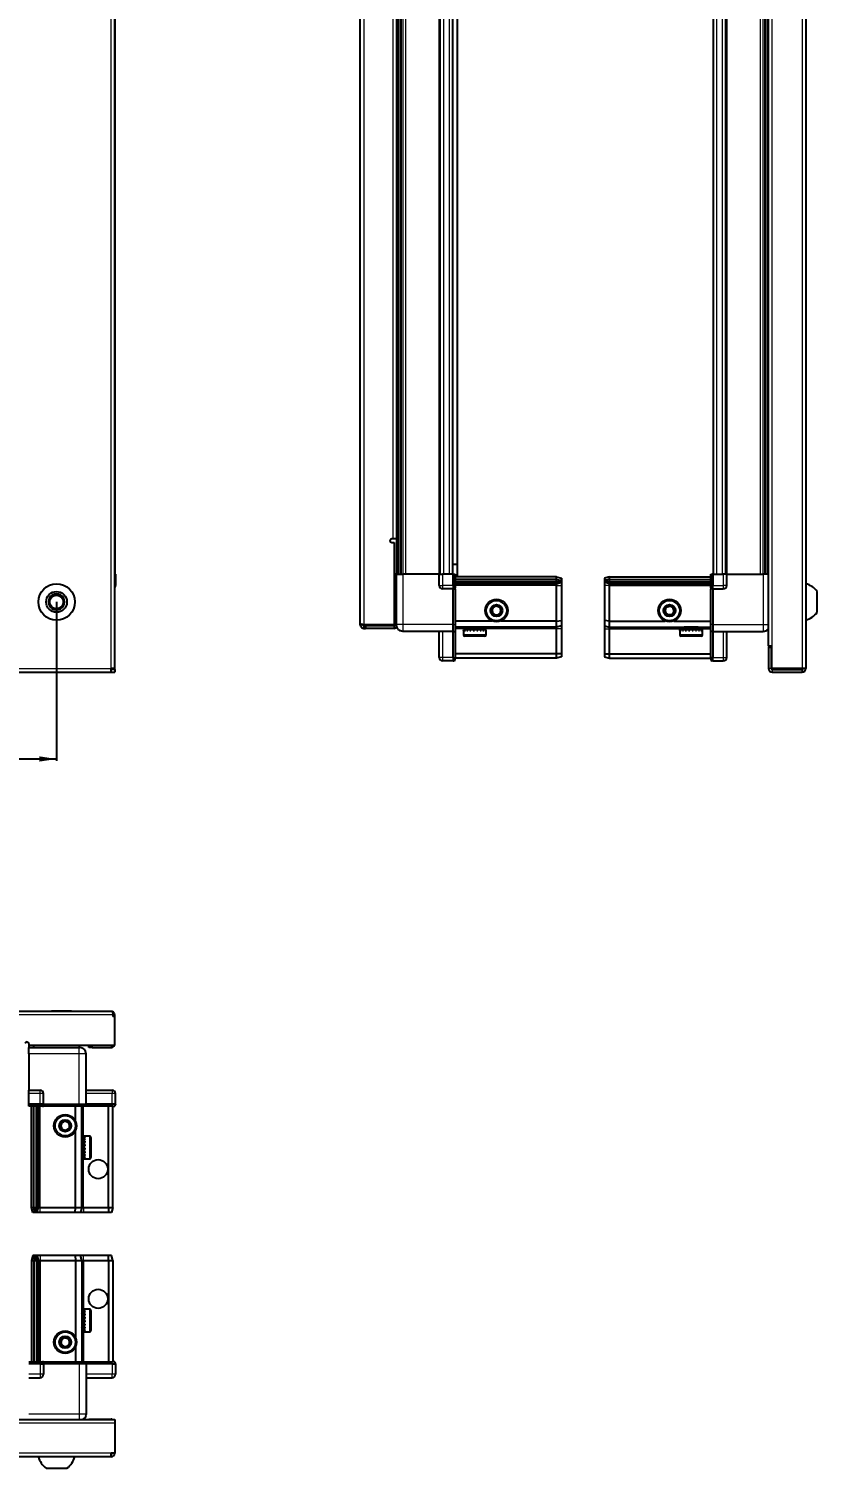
# Model space of a CAD drawing. Header units: millimetres. Extents: x 799 to 3224, y 536 to 2194.
# Drawn here: x 1673 to 2128, y 536 to 1365 of the extents above; entities that cross this region are included whole.
import ezdxf

# ---------------------------------------------------------------- set-up
doc = ezdxf.new("R2010")
doc.units = ezdxf.units.MM
doc.layers.add('FORMAT', color=7, linetype='Continuous')
doc.styles.add('SLDTEXTSTYLE0', font='TXT', dxfattribs={"width": 0.75})
doc.dimstyles.new('SLDDIMSTYLE0', dxfattribs={"dimtxt": 20, "dimasz": 10, "dimexe": 0, "dimexo": 0.0625, "dimgap": 5, "dimtad": 2, "dimdec": 1, "dimrnd": 1e-09, "dimzin": 12, "dimdsep": 46, "dimtxsty": 'SLDTEXTSTYLE0', "dimsah": 1, "dimcen": 0.09, "dimadec": 0, "dimazin": 3, "dimtfac": 1, "dimtofl": 0, "dimtmove": 0, "dimatfit": 3, "dimfxl": 0, "dimfrac": 2, "dimtolj": 1, "dimtzin": 12, "dimarcsym": 0})

# ---------------------------------------------------------------- blocks, each defined once
blk = doc.blocks.new('_D_2')
at = {"layer": 'FORMAT'}
for p, q in [((957.47, 1034.92), (957.47, 943.43)), ((1689.47, 1034.92), (1689.47, 943.43)), ((957.47, 944.43), (1689.47, 944.43))]:
    blk.add_line(p, q, dxfattribs=at)
for points in [[(957.47, 944.43), (967.47, 942.9), (967.47, 945.97)], [(1689.47, 944.43), (1679.47, 945.97), (1679.47, 942.9)]]:
    blk.add_solid(points, dxfattribs=at)
at = {"layer": 'FORMAT', "insert": (1301.3, 970.22), "char_height": 20, "attachment_point": 1, "style": 'SLDTEXTSTYLE0'}
blk.add_mtext('732', dxfattribs=at)

msp = doc.modelspace()

# ---------------------------------------------------------------- linework, layer by layer
at = {"color": 8, "linetype": 'Continuous', "lineweight": 18}
for p, q in [((1720.87, 996.53), (1720.87, 1991.33)), ((2119.02, 1991.33), (2119.02, 996.53)), ((2101.62, 1978.43), (2101.62, 1009.43)), ((1866.52, 1966.18), (1866.52, 1021.68)), ((1886.65, 1936.93), (1886.65, 1050.93)), ((1889.1, 1050.93), (1889.1, 1936.93)), ((1890.52, 1936.93), (1890.52, 1050.93)), ((1909.92, 1050.93), (1909.92, 1936.93)), ((1912.57, 1050.93), (1912.57, 1936.93)), ((1915.77, 1050.93), (1915.77, 1936.93)), ((2069.77, 1936.93), (2069.77, 1050.93)), ((2072.97, 1936.93), (2072.97, 1050.93)), ((2075.62, 1936.93), (2075.62, 1050.93)), ((2095.02, 1050.93), (2095.02, 1936.93)), ((2096.43, 1936.93), (2096.43, 1050.93)), ((2098.88, 1050.93), (2098.88, 1936.93)), ((1883.32, 1071.18), (1883.32, 1916.68)), ((1885.42, 1050.93), (1885.42, 1071.18)), ((1888.92, 1050.93), (1888.92, 1021.93)), ((1911.92, 1050.93), (1911.92, 1044.43)), ((2067.62, 1050.93), (2067.28, 1050.93)), ((2073.62, 1050.93), (2073.62, 1044.43)), ((2096.62, 1050.93), (2096.62, 1021.93)), ((1722.97, 1044.43), (1723.47, 1044.43)), ((1909.92, 1044.43), (1911.92, 1044.43)), ((1911.92, 1044.43), (1911.92, 1042.43)), ((1917.92, 1044.43), (1911.92, 1044.43)), ((1917.92, 1044.43), (1918.25, 1044.43)), ((1919.12, 1042.23), (1917.92, 1042.23)), ((1977.42, 1044.43), (1919.12, 1044.43)), ((1977.42, 1044.43), (1980.42, 1044.43)), ((2008.12, 1044.43), (2005.12, 1044.43)), ((2008.12, 1044.43), (2066.42, 1044.43)), ((2067.62, 1042.23), (2066.42, 1042.23)), ((2067.62, 1044.43), (2067.28, 1044.43)), ((2067.62, 1044.43), (2073.62, 1044.43)), ((2075.62, 1044.43), (2073.62, 1044.43)), ((2073.62, 1044.43), (2073.62, 1042.43)), ((1917.92, 1021.93), (1888.92, 1021.93)), ((1917.92, 1021.93), (1919.12, 1021.93)), ((2067.62, 1021.93), (2066.42, 1021.93)), ((2067.62, 1021.93), (2096.62, 1021.93)), ((1911.92, 1017.93), (1911.92, 1002.93)), ((1919.12, 1017.73), (1917.92, 1017.73)), ((1926.42, 1019.43), (1919.12, 1019.43)), ((1924.09, 1016.03), (1923.92, 1016.03)), ((1936.92, 1016.03), (1924.09, 1016.03)), ((1977.42, 1019.43), (1934.42, 1019.43)), ((1980.42, 1019.43), (1977.42, 1019.43)), ((2005.12, 1019.43), (2008.12, 1019.43)), ((2008.12, 1019.43), (2051.12, 1019.43)), ((2061.62, 1016.03), (2048.62, 1016.03)), ((2059.12, 1019.43), (2066.42, 1019.43)), ((2067.62, 1017.73), (2066.42, 1017.73)), ((2073.62, 1017.93), (2073.62, 1002.93)), ((926.07, 996.53), (1720.87, 996.53)), ((1911.92, 1002.93), (1909.92, 1002.93)), ((1917.92, 1002.93), (1911.92, 1002.93)), ((1911.92, 1002.93), (1911.92, 1000.93)), ((1917.92, 1002.93), (1919.12, 1002.93)), ((2067.62, 1002.93), (2066.42, 1002.93)), ((2067.62, 1002.93), (2073.62, 1002.93)), ((2073.62, 1002.93), (2075.62, 1002.93)), ((2073.62, 1002.93), (2073.62, 1000.93)), ((2101.12, 996.53), (2099.62, 996.53)), ((2101.72, 995.93), (2101.72, 994.43)), ((1721.97, 797.01), (1658.47, 797.01)), ((1709.97, 779.61), (1709.97, 778.11)), ((1720.87, 779.61), (1720.87, 778.11)), ((1702.47, 774.61), (1673.47, 774.61)), ((1702.47, 745.61), (1702.47, 774.61)), ((1679.97, 751.61), (1673.47, 751.61)), ((1679.97, 751.61), (1679.97, 753.61)), ((1679.97, 745.61), (1679.97, 751.61)), ((1681.97, 751.61), (1679.97, 751.61)), ((1721.47, 751.61), (1706.47, 751.61)), ((1721.47, 753.61), (1721.47, 751.61)), ((1721.47, 745.61), (1721.47, 751.61)), ((1723.47, 751.61), (1721.47, 751.61)), ((1673.47, 745.61), (1673.47, 745.27)), ((1679.97, 745.61), (1679.97, 745.27)), ((1679.97, 686.11), (1679.97, 744.41)), ((1682.17, 745.61), (1682.17, 744.41)), ((1702.47, 745.61), (1702.47, 744.41)), ((1704.97, 724.61), (1704.97, 744.41)), ((1706.67, 745.61), (1706.67, 744.41)), ((1721.47, 745.61), (1721.47, 744.41)), ((1708.37, 727.11), (1708.37, 725.41)), ((1708.37, 725.41), (1708.37, 714.11)), ((1704.97, 686.11), (1704.97, 716.61)), ((1679.97, 683.11), (1679.97, 686.11)), ((1704.97, 686.11), (1704.97, 683.11)), ((1679.97, 658.41), (1679.97, 655.41)), ((1679.97, 655.41), (1679.97, 597.11)), ((1704.97, 655.41), (1704.97, 658.41)), ((1704.97, 655.41), (1704.97, 624.91)), ((1708.37, 627.41), (1708.37, 614.41)), ((1704.97, 616.91), (1704.97, 597.11)), ((1679.97, 589.91), (1673.47, 589.91)), ((1679.97, 595.91), (1679.97, 596.24)), ((1679.97, 595.91), (1679.97, 589.91)), ((1681.97, 589.91), (1679.97, 589.91)), ((1679.97, 589.91), (1679.97, 587.91)), ((1682.17, 597.11), (1682.17, 595.91)), ((1702.47, 595.91), (1702.47, 597.11)), ((1702.47, 595.91), (1702.47, 566.91)), ((1721.47, 589.91), (1706.47, 589.91)), ((1706.67, 597.11), (1706.67, 595.91)), ((1721.47, 595.91), (1721.47, 597.11)), ((1721.47, 595.91), (1721.47, 589.91)), ((1723.47, 589.91), (1721.47, 589.91)), ((1721.47, 587.91), (1721.47, 589.91)), ((1702.47, 566.91), (1673.47, 566.91)), ((1720.87, 563.91), (1720.87, 564.01)), ((1722.97, 561.81), (923.97, 561.81)), ((1720.87, 544.51), (926.07, 544.51))]:
    msp.add_line(p, q, dxfattribs=at)
at = {"color": 7, "linetype": 'Continuous', "lineweight": 25}
for p, q in [((1722.97, 996.53), (1722.97, 1991.33)), ((2121.12, 1991.33), (2121.12, 996.53)), ((2099.52, 1978.43), (2099.52, 1009.43)), ((1864.42, 1022.28), (1864.42, 1965.58)), ((1723.32, 1050.93), (1723.32, 1936.93)), ((1886.07, 1050.93), (1886.07, 1936.93)), ((1887.86, 1936.93), (1887.86, 1050.93)), ((1887.9, 1936.93), (1887.9, 1050.93)), ((1910.57, 1050.93), (1910.57, 1936.93)), ((1917.77, 1050.93), (1917.77, 1936.93)), ((2067.77, 1936.93), (2067.77, 1050.93)), ((2074.97, 1936.93), (2074.97, 1050.93)), ((2097.64, 1050.93), (2097.64, 1936.93)), ((2097.68, 1050.93), (2097.68, 1936.93)), ((2099.47, 1936.93), (2099.47, 1050.93)), ((1920.27, 1929.93), (1920.27, 1056.43)), ((1885.42, 1916.68), (1885.42, 1071.18)), ((1883.32, 1071.18), (1882.57, 1071.18)), ((1885.42, 1071.18), (1883.32, 1071.18)), ((1882.57, 1069.18), (1883.92, 1069.18)), ((1883.92, 1069.18), (1883.92, 1021.68)), ((1920.27, 1056.43), (1917.77, 1056.43)), ((1920.27, 1056.43), (1920.27, 1049.43)), ((1722.97, 1050.93), (1723.47, 1050.93)), ((1723.47, 1050.93), (1723.47, 1050.93)), ((1723.47, 1044.43), (1723.47, 1050.93)), ((1723.47, 1050.93), (1723.47, 1044.43)), ((1885.42, 1050.93), (1883.92, 1050.93)), ((1885.42, 1048.18), (1883.92, 1048.18)), ((1885.42, 1021.93), (1885.42, 1050.93)), ((1909.92, 1050.93), (1888.92, 1050.93)), ((1909.92, 1044.43), (1909.92, 1050.93)), ((1909.92, 1050.93), (1911.92, 1050.93)), ((1917.92, 1050.93), (1911.92, 1050.93)), ((1917.92, 1050.93), (1918.25, 1050.93)), ((1917.92, 1044.43), (1917.92, 1050.93)), ((1918.25, 1044.43), (1918.25, 1050.93)), ((1918.25, 1050.93), (1919.12, 1050.93)), ((1919.12, 1050.93), (1919.12, 1043.11)), ((1977.42, 1049.43), (1919.12, 1049.43)), ((1977.42, 1047.93), (1919.12, 1047.93)), ((1977.42, 1046.43), (1919.12, 1046.43)), ((1977.42, 1045.43), (1919.12, 1045.43)), ((1977.42, 1047.93), (1977.42, 1049.43)), ((1977.42, 1049.43), (1980.42, 1048.63)), ((1977.42, 1046.43), (1977.42, 1047.93)), ((1977.42, 1047.93), (1980.42, 1047.48)), ((1977.42, 1046.43), (1980.42, 1046.98)), ((1977.42, 1045.43), (1977.42, 1046.43)), ((1977.42, 1045.43), (1980.42, 1046.24)), ((1977.42, 1044.43), (1977.42, 1045.43)), ((1980.42, 1048.63), (1980.42, 1047.48)), ((1980.42, 1047.48), (1980.42, 1046.98)), ((1980.42, 1046.98), (1980.42, 1046.24)), ((1980.42, 1046.24), (1980.42, 1044.43)), ((2008.12, 1049.43), (2005.12, 1048.63)), ((2005.12, 1048.63), (2005.12, 1047.48)), ((2008.12, 1047.93), (2005.12, 1047.48)), ((2005.12, 1047.48), (2005.12, 1046.98)), ((2008.12, 1046.43), (2005.12, 1046.98)), ((2005.12, 1046.98), (2005.12, 1046.24)), ((2008.12, 1045.43), (2005.12, 1046.24)), ((2005.12, 1046.24), (2005.12, 1044.43)), ((2008.12, 1047.93), (2008.12, 1049.43)), ((2008.12, 1049.43), (2066.42, 1049.43)), ((2008.12, 1047.93), (2066.42, 1047.93)), ((2008.12, 1046.43), (2008.12, 1047.93)), ((2008.12, 1046.43), (2066.42, 1046.43)), ((2008.12, 1045.43), (2008.12, 1046.43)), ((2008.12, 1045.43), (2066.42, 1045.43)), ((2008.12, 1044.43), (2008.12, 1045.43)), ((2066.42, 1043.11), (2066.42, 1050.93)), ((2066.42, 1050.93), (2067.28, 1050.93)), ((2067.28, 1050.93), (2067.28, 1050.93)), ((2067.28, 1050.93), (2067.28, 1044.43)), ((2067.62, 1050.93), (2067.28, 1050.93)), ((2067.62, 1050.93), (2067.62, 1044.43)), ((2067.62, 1050.93), (2067.62, 1050.93)), ((2067.62, 1050.93), (2073.62, 1050.93)), ((2067.62, 1050.93), (2067.62, 1044.43)), ((2075.62, 1050.93), (2073.62, 1050.93)), ((2075.62, 1044.43), (2075.62, 1050.93)), ((2075.62, 1050.93), (2096.62, 1050.93)), ((1917.92, 1042.43), (1911.92, 1042.43)), ((1917.92, 1044.43), (1917.92, 1042.43)), ((1917.92, 1044.43), (1917.92, 1042.43)), ((1917.92, 1042.43), (1919.12, 1042.43)), ((1917.92, 1042.23), (1917.92, 1042.43)), ((1917.92, 1021.93), (1917.92, 1042.23)), ((1919.12, 1042.43), (1919.12, 1043.11)), ((1919.12, 1042.43), (1919.12, 1042.23)), ((1919.12, 1042.23), (1919.12, 1021.93)), ((1977.42, 1023.93), (1977.42, 1044.43)), ((1980.42, 1044.43), (1980.42, 1024.27)), ((2005.12, 1044.43), (2005.12, 1024.27)), ((2008.12, 1023.93), (2008.12, 1044.43)), ((2066.42, 1043.11), (2066.42, 1042.43)), ((2067.62, 1042.43), (2066.42, 1042.43)), ((2066.42, 1042.23), (2066.42, 1042.43)), ((2066.42, 1021.93), (2066.42, 1042.23)), ((2067.62, 1042.43), (2067.62, 1044.43)), ((2067.62, 1042.43), (2067.62, 1042.23)), ((2067.62, 1042.43), (2073.62, 1042.43)), ((2067.62, 1042.23), (2067.62, 1021.93)), ((2127.72, 1028.93), (2127.72, 1040.93)), ((1864.42, 1021.78), (1864.42, 1022.28)), ((1865.92, 1021.78), (1864.42, 1021.78)), ((1883.92, 1021.68), (1866.52, 1021.68)), ((1866.52, 1021.18), (1866.52, 1019.68)), ((1866.52, 1021.18), (1867.42, 1021.18)), ((1867.42, 1021.18), (1867.42, 1019.68)), ((1883.92, 1021.18), (1867.42, 1021.18)), ((1883.92, 1021.68), (1885.42, 1021.68)), ((1883.92, 1021.18), (1883.92, 1019.68)), ((1917.92, 1017.93), (1917.92, 1021.93)), ((1940.42, 1023.93), (1919.12, 1023.93)), ((1919.12, 1021.93), (1919.12, 1017.93)), ((1977.42, 1020.43), (1919.12, 1020.43)), ((1926.42, 1020.43), (1926.42, 1020.4)), ((1926.42, 1020.4), (1927.11, 1019.92)), ((1926.52, 1020.4), (1926.42, 1020.4)), ((1934.42, 1020.4), (1926.52, 1020.4)), ((1933.73, 1019.92), (1934.42, 1020.4)), ((1934.42, 1020.4), (1934.42, 1020.43)), ((1977.42, 1023.93), (1945.42, 1023.93)), ((1977.42, 1023.93), (1980.42, 1024.27)), ((1977.42, 1020.43), (1977.42, 1023.93)), ((1980.42, 1021.24), (1977.42, 1020.43)), ((1977.42, 1019.43), (1977.42, 1020.43)), ((1980.42, 1024.27), (1980.42, 1021.24)), ((1980.42, 1021.24), (1980.42, 1019.43)), ((2008.12, 1023.93), (2005.12, 1024.27)), ((2005.12, 1024.27), (2005.12, 1021.24)), ((2005.12, 1021.24), (2008.12, 1020.43)), ((2005.12, 1021.24), (2005.12, 1019.43)), ((2008.12, 1023.93), (2040.12, 1023.93)), ((2008.12, 1020.43), (2008.12, 1023.93)), ((2008.12, 1020.43), (2066.42, 1020.43)), ((2008.12, 1019.43), (2008.12, 1020.43)), ((2045.12, 1023.93), (2066.42, 1023.93)), ((2051.12, 1020.43), (2051.12, 1020.4)), ((2051.12, 1020.4), (2051.81, 1019.92)), ((2059.12, 1020.4), (2051.12, 1020.4)), ((2058.43, 1019.92), (2059.12, 1020.4)), ((2059.12, 1020.4), (2059.12, 1020.43)), ((2066.42, 1017.93), (2066.42, 1021.93)), ((2067.62, 1021.93), (2067.62, 1017.93)), ((1866.52, 1019.68), (1867.42, 1019.68)), ((1883.92, 1019.68), (1867.42, 1019.68)), ((1917.92, 1017.93), (1888.92, 1017.93)), ((1909.92, 1002.93), (1909.92, 1017.93)), ((1917.92, 1017.93), (1919.12, 1017.93)), ((1917.92, 1017.73), (1917.92, 1017.93)), ((1917.92, 1002.93), (1917.92, 1017.73)), ((1919.12, 1017.93), (1919.12, 1017.73)), ((1919.12, 1017.73), (1919.12, 1002.93)), ((1923.92, 1018.93), (1923.92, 1016.03)), ((1924.01, 1018.93), (1923.92, 1018.93)), ((1924.01, 1018.43), (1924.01, 1018.93)), ((1924.18, 1018.93), (1924.01, 1018.93)), ((1924.01, 1018.43), (1924.18, 1018.43)), ((1924.18, 1018.43), (1924.18, 1018.93)), ((1924.67, 1018.93), (1924.18, 1018.93)), ((1924.67, 1018.43), (1924.67, 1018.93)), ((1925.05, 1018.93), (1924.67, 1018.93)), ((1924.67, 1018.43), (1925.05, 1018.43)), ((1924.87, 1015.23), (1924.72, 1015.23)), ((1936.12, 1015.23), (1924.87, 1015.23)), ((1925.05, 1018.43), (1925.05, 1018.93)), ((1925.89, 1018.93), (1925.05, 1018.93)), ((1925.89, 1018.43), (1925.89, 1018.93)), ((1926.45, 1018.93), (1925.89, 1018.93)), ((1925.89, 1018.43), (1926.45, 1018.43)), ((1926.02, 1019.03), (1926.02, 1018.93)), ((1931.42, 1019.03), (1926.02, 1019.03)), ((1927.11, 1019.92), (1926.42, 1019.43)), ((1926.52, 1019.43), (1926.42, 1019.43)), ((1926.45, 1018.43), (1926.45, 1018.93)), ((1927.55, 1018.93), (1926.45, 1018.93)), ((1934.42, 1019.43), (1926.52, 1019.43)), ((1927.2, 1019.92), (1927.11, 1019.92)), ((1933.73, 1019.92), (1927.2, 1019.92)), ((1927.55, 1018.43), (1927.55, 1018.93)), ((1928.23, 1018.93), (1927.55, 1018.93)), ((1927.55, 1018.43), (1928.23, 1018.43)), ((1928.23, 1018.43), (1928.23, 1018.93)), ((1929.5, 1018.93), (1928.23, 1018.93)), ((1929.5, 1018.43), (1929.5, 1018.93)), ((1929.79, 1018.93), (1929.5, 1018.93)), ((1929.5, 1018.43), (1930.23, 1018.43)), ((1929.79, 1018.43), (1929.79, 1018.93)), ((1930.23, 1018.43), (1930.23, 1018.93)), ((1931.53, 1018.93), (1930.23, 1018.93)), ((1934.82, 1019.03), (1931.42, 1019.03)), ((1931.53, 1018.43), (1931.53, 1018.93)), ((1931.53, 1018.43), (1932.25, 1018.43)), ((1931.66, 1018.43), (1931.66, 1018.93)), ((1932.25, 1018.93), (1931.66, 1018.93)), ((1932.25, 1018.43), (1932.25, 1018.93)), ((1933.45, 1018.93), (1932.25, 1018.93)), ((1933.45, 1018.43), (1933.45, 1018.93)), ((1934.09, 1018.93), (1933.45, 1018.93)), ((1933.45, 1018.43), (1934.09, 1018.43)), ((1934.42, 1019.43), (1933.73, 1019.92)), ((1934.09, 1018.43), (1934.09, 1018.93)), ((1935.08, 1018.93), (1934.09, 1018.93)), ((1934.82, 1018.93), (1934.82, 1019.03)), ((1935.08, 1018.43), (1935.08, 1018.93)), ((1935.57, 1018.93), (1935.08, 1018.93)), ((1935.08, 1018.43), (1935.57, 1018.43)), ((1935.57, 1018.43), (1935.57, 1018.93)), ((1936.25, 1018.93), (1935.57, 1018.93)), ((1936.25, 1018.43), (1936.25, 1018.93)), ((1936.54, 1018.93), (1936.25, 1018.93)), ((1936.25, 1018.43), (1936.54, 1018.43)), ((1936.54, 1018.43), (1936.54, 1018.93)), ((1936.85, 1018.93), (1936.54, 1018.93)), ((1936.85, 1018.43), (1936.85, 1018.93)), ((1936.92, 1018.93), (1936.85, 1018.93)), ((1936.85, 1018.43), (1936.92, 1018.43)), ((1936.92, 1016.03), (1936.92, 1018.93)), ((1936.92, 1018.43), (1936.92, 1018.93)), ((1936.92, 1018.93), (1936.92, 1018.93)), ((1977.42, 1004.93), (1977.42, 1019.43)), ((1980.42, 1019.43), (1980.42, 1005.09)), ((2005.12, 1019.43), (2005.12, 1005.09)), ((2008.12, 1004.93), (2008.12, 1019.43)), ((2048.62, 1018.93), (2048.62, 1016.03)), ((2048.64, 1018.93), (2048.62, 1018.93)), ((2048.64, 1018.43), (2048.64, 1018.93)), ((2048.73, 1018.93), (2048.64, 1018.93)), ((2048.64, 1018.43), (2048.73, 1018.43)), ((2048.73, 1018.43), (2048.73, 1018.93)), ((2049.11, 1018.93), (2048.73, 1018.93)), ((2049.11, 1018.43), (2049.11, 1018.93)), ((2049.43, 1018.93), (2049.11, 1018.93)), ((2049.11, 1018.43), (2049.43, 1018.43)), ((2060.82, 1015.23), (2049.42, 1015.23)), ((2049.43, 1018.43), (2049.43, 1018.93)), ((2050.16, 1018.93), (2049.43, 1018.93)), ((2050.16, 1018.43), (2050.16, 1018.93)), ((2050.67, 1018.93), (2050.16, 1018.93)), ((2050.16, 1018.43), (2050.67, 1018.43)), ((2050.67, 1018.43), (2050.67, 1018.93)), ((2051.71, 1018.93), (2050.67, 1018.93)), ((2050.72, 1019.03), (2050.72, 1018.93)), ((2059.52, 1019.03), (2050.72, 1019.03)), ((2051.81, 1019.92), (2051.12, 1019.43)), ((2059.12, 1019.43), (2051.12, 1019.43)), ((2051.71, 1018.43), (2051.71, 1018.93)), ((2052.36, 1018.93), (2051.71, 1018.93)), ((2051.71, 1018.43), (2052.36, 1018.43)), ((2058.43, 1019.92), (2051.81, 1019.92)), ((2052.36, 1018.43), (2052.36, 1018.93)), ((2053.58, 1018.93), (2052.36, 1018.93)), ((2053.58, 1018.43), (2053.58, 1018.93)), ((2054.08, 1018.93), (2053.58, 1018.93)), ((2053.58, 1018.43), (2054.31, 1018.43)), ((2054.08, 1018.43), (2054.08, 1018.93)), ((2054.31, 1018.43), (2054.31, 1018.93)), ((2055.61, 1018.93), (2054.31, 1018.93)), ((2055.61, 1018.43), (2055.61, 1018.93)), ((2055.61, 1018.43), (2056.34, 1018.43)), ((2055.95, 1018.43), (2055.95, 1018.93)), ((2056.34, 1018.93), (2055.95, 1018.93)), ((2056.34, 1018.43), (2056.34, 1018.93)), ((2057.59, 1018.93), (2056.34, 1018.93)), ((2057.59, 1018.43), (2057.59, 1018.93)), ((2058.26, 1018.93), (2057.59, 1018.93)), ((2057.59, 1018.43), (2058.26, 1018.43)), ((2058.26, 1018.43), (2058.26, 1018.93)), ((2059.33, 1018.93), (2058.26, 1018.93)), ((2059.12, 1019.43), (2058.43, 1019.92)), ((2059.33, 1018.43), (2059.33, 1018.93)), ((2059.86, 1018.93), (2059.33, 1018.93)), ((2059.33, 1018.43), (2059.86, 1018.43)), ((2059.52, 1018.93), (2059.52, 1019.03)), ((2059.86, 1018.43), (2059.86, 1018.93)), ((2060.65, 1018.93), (2059.86, 1018.93)), ((2060.65, 1018.43), (2060.65, 1018.93)), ((2061, 1018.93), (2060.65, 1018.93)), ((2060.65, 1018.43), (2061, 1018.43)), ((2061, 1018.43), (2061, 1018.93)), ((2061.43, 1018.93), (2061, 1018.93)), ((2061.43, 1018.43), (2061.43, 1018.93)), ((2061.57, 1018.93), (2061.43, 1018.93)), ((2061.43, 1018.43), (2061.57, 1018.43)), ((2061.57, 1018.43), (2061.57, 1018.93)), ((2061.62, 1018.93), (2061.57, 1018.93)), ((2061.62, 1016.03), (2061.62, 1018.93)), ((2067.62, 1017.93), (2066.42, 1017.93)), ((2066.42, 1017.73), (2066.42, 1017.93)), ((2066.42, 1002.93), (2066.42, 1017.73)), ((2067.62, 1017.93), (2067.62, 1017.73)), ((2067.62, 1017.93), (2096.62, 1017.93)), ((2067.62, 1017.73), (2067.62, 1002.93)), ((2067.62, 1017.73), (2067.62, 1002.93)), ((2075.62, 1002.93), (2075.62, 1017.93)), ((1977.42, 1004.93), (1919.12, 1004.93)), ((1980.42, 1005.09), (1977.42, 1004.93)), ((1977.42, 1002.43), (1977.42, 1004.93)), ((1980.42, 1005.09), (1980.42, 1003.24)), ((2005.12, 1005.09), (2008.12, 1004.93)), ((2005.12, 1005.09), (2005.12, 1003.24)), ((2008.12, 1004.93), (2066.42, 1004.93)), ((2008.12, 1002.43), (2008.12, 1004.93)), ((2101.62, 1009.43), (2099.52, 1009.43)), ((2099.62, 1008.93), (2099.62, 996.53)), ((2099.62, 1008.93), (2101.12, 1008.93)), ((2101.12, 1008.93), (2101.12, 996.53)), ((2101.62, 996.53), (2101.62, 1009.43)), ((1720.87, 994.43), (1720.87, 996.53)), ((1722.97, 996.53), (1720.87, 996.53)), ((1722.97, 995.93), (1720.87, 995.93)), ((1722.97, 995.93), (1722.97, 996.53)), ((1722.97, 995.93), (1722.97, 994.43)), ((1917.92, 1000.93), (1911.92, 1000.93)), ((1917.92, 1002.93), (1917.92, 1000.93)), ((1917.92, 1000.93), (1918.25, 1000.93)), ((1917.92, 1000.93), (1918.25, 1000.93)), ((1917.92, 1000.93), (1917.92, 1000.93)), ((1918.25, 1000.93), (1919.12, 1001.43)), ((1918.25, 1000.93), (1919.12, 1001.43)), ((1919.12, 1001.43), (1919.12, 1002.93)), ((1977.42, 1002.43), (1919.12, 1002.43)), ((1980.42, 1003.24), (1977.42, 1002.43)), ((2005.12, 1003.24), (2008.12, 1002.43)), ((2008.12, 1002.43), (2066.42, 1002.43)), ((2066.42, 1002.93), (2066.42, 1001.43)), ((2066.42, 1001.43), (2067.28, 1000.93)), ((2067.62, 1000.93), (2067.28, 1000.93)), ((2067.62, 1000.93), (2067.62, 1002.93)), ((2067.62, 1000.93), (2073.62, 1000.93)), ((2119.02, 996.53), (2101.62, 996.53)), ((2101.72, 995.93), (2119.02, 995.93)), ((2121.12, 996.53), (2119.02, 996.53)), ((2119.02, 995.93), (2119.02, 994.43)), ((926.07, 994.43), (1720.87, 994.43)), ((1720.87, 994.43), (1722.97, 994.43)), ((2101.72, 994.43), (2119.02, 994.43)), ((1658.47, 799.11), (1721.37, 799.11)), ((1686.54, 799.41), (1686.54, 799.11)), ((1686.54, 799.41), (1697.02, 799.41)), ((1697.02, 799.41), (1698.11, 799.41)), ((1698.11, 799.11), (1698.11, 799.41)), ((1721.97, 797.01), (1721.97, 796.11)), ((1721.97, 797.01), (1722.97, 797.01)), ((1722.97, 796.11), (1722.97, 797.01)), ((1722.97, 796.11), (1721.97, 796.11)), ((1722.97, 779.61), (1722.97, 796.11)), ((1673.47, 780.46), (1673.47, 779.61)), ((1673.47, 779.61), (1722.97, 779.61)), ((1673.47, 779.61), (1673.47, 778.11)), ((1676.22, 779.61), (1676.22, 778.11)), ((1702.72, 778.11), (1702.72, 779.61)), ((1707.97, 778.11), (1707.97, 779.61)), ((1673.47, 778.11), (1702.47, 778.11)), ((1673.47, 774.61), (1673.47, 753.61)), ((1706.47, 745.61), (1706.47, 774.61)), ((1709.97, 778.11), (1707.97, 778.11)), ((1709.97, 778.11), (1720.87, 778.11)), ((1673.47, 753.61), (1679.97, 753.61)), ((1673.47, 751.61), (1673.47, 753.61)), ((1673.47, 745.61), (1673.47, 751.61)), ((1681.97, 745.61), (1681.97, 751.61)), ((1706.47, 753.61), (1721.47, 753.61)), ((1723.47, 745.61), (1723.47, 751.61)), ((1673.47, 745.61), (1679.97, 745.61)), ((1673.47, 745.61), (1673.47, 745.27)), ((1673.47, 745.61), (1673.47, 745.61)), ((1679.97, 745.61), (1673.47, 745.61)), ((1673.47, 744.41), (1673.47, 745.27)), ((1673.47, 745.27), (1673.47, 745.27)), ((1673.47, 745.27), (1679.97, 745.27)), ((1681.29, 744.41), (1673.47, 744.41)), ((1674.97, 686.11), (1674.97, 744.41)), ((1676.47, 686.11), (1676.47, 744.41)), ((1677.97, 686.11), (1677.97, 744.41)), ((1678.97, 686.11), (1678.97, 744.41)), ((1681.97, 745.61), (1679.97, 745.61)), ((1681.29, 744.41), (1681.97, 744.41)), ((1681.97, 745.61), (1681.97, 744.41)), ((1681.97, 745.61), (1682.17, 745.61)), ((1682.17, 744.41), (1681.97, 744.41)), ((1682.17, 745.61), (1702.47, 745.61)), ((1702.47, 744.41), (1682.17, 744.41)), ((1700.47, 735.61), (1700.47, 744.41)), ((1702.47, 745.61), (1706.47, 745.61)), ((1706.47, 744.41), (1702.47, 744.41)), ((1703.97, 686.11), (1703.97, 744.41)), ((1706.47, 745.61), (1706.47, 744.41)), ((1706.47, 745.61), (1706.67, 745.61)), ((1706.67, 744.41), (1706.47, 744.41)), ((1706.67, 745.61), (1721.47, 745.61)), ((1721.47, 745.61), (1706.67, 745.61)), ((1721.47, 744.41), (1706.67, 744.41)), ((1719.47, 686.11), (1719.47, 744.41)), ((1723.47, 745.61), (1721.47, 745.61)), ((1721.47, 744.41), (1722.97, 744.41)), ((1721.97, 686.11), (1721.97, 744.41)), ((1722.97, 744.41), (1723.47, 745.27)), ((1723.47, 745.61), (1723.47, 745.27)), ((1700.47, 686.11), (1700.47, 730.61)), ((1704, 724.61), (1703.97, 724.61)), ((1704.49, 723.92), (1704, 724.61)), ((1704, 724.61), (1704, 723.56)), ((1704, 723.56), (1704, 716.61)), ((1704.97, 724.61), (1704.49, 723.92)), ((1704.49, 723.92), (1704.49, 723.05)), ((1704.49, 723.05), (1704.49, 717.3)), ((1704.97, 724.61), (1704.97, 723.56)), ((1704.97, 723.56), (1704.97, 716.61)), ((1705.47, 725.01), (1705.37, 725.01)), ((1705.37, 725.01), (1705.37, 716.21)), ((1708.37, 727.11), (1705.47, 727.11)), ((1705.47, 727.11), (1705.47, 727.1)), ((1705.97, 727.1), (1705.47, 727.1)), ((1705.47, 727.1), (1705.47, 727.02)), ((1705.47, 727.02), (1705.47, 726.67)), ((1705.97, 727.02), (1705.47, 727.02)), ((1705.97, 726.67), (1705.47, 726.67)), ((1705.47, 726.67), (1705.47, 726.37)), ((1705.47, 726.37), (1705.47, 725.65)), ((1705.97, 726.37), (1705.47, 726.37)), ((1705.97, 725.65), (1705.47, 725.65)), ((1705.47, 725.65), (1705.47, 725.16)), ((1705.47, 725.16), (1705.47, 724.14)), ((1705.97, 725.16), (1705.47, 725.16)), ((1705.97, 724.14), (1705.47, 724.14)), ((1705.47, 724.14), (1705.47, 723.5)), ((1705.47, 723.5), (1705.47, 722.28)), ((1705.97, 723.5), (1705.47, 723.5)), ((1705.97, 722.28), (1705.47, 722.28)), ((1705.47, 722.28), (1705.47, 721.74)), ((1705.97, 721.74), (1705.47, 721.74)), ((1705.47, 721.56), (1705.47, 720.26)), ((1705.97, 721.56), (1705.47, 721.56)), ((1705.97, 727.02), (1705.97, 727.1)), ((1705.97, 726.37), (1705.97, 726.67)), ((1705.97, 725.16), (1705.97, 725.65)), ((1705.97, 723.5), (1705.97, 724.14)), ((1705.97, 721.56), (1705.97, 722.28)), ((1709.17, 726.31), (1709.17, 724.82)), ((1709.17, 724.82), (1709.17, 714.91)), ((1703.97, 716.61), (1704, 716.61)), ((1704, 716.61), (1704.49, 717.3)), ((1704.49, 717.3), (1704.97, 716.61)), ((1705.37, 716.21), (1705.47, 716.21)), ((1705.97, 720.26), (1705.47, 720.26)), ((1705.97, 719.87), (1705.47, 719.87)), ((1705.47, 719.87), (1705.47, 719.53)), ((1705.97, 719.53), (1705.47, 719.53)), ((1705.47, 719.53), (1705.47, 718.27)), ((1705.97, 718.27), (1705.47, 718.27)), ((1705.47, 718.27), (1705.47, 717.6)), ((1705.47, 717.6), (1705.47, 716.51)), ((1705.97, 717.6), (1705.47, 717.6)), ((1705.97, 716.51), (1705.47, 716.51)), ((1705.47, 716.51), (1705.47, 715.96)), ((1705.47, 715.96), (1705.47, 715.15)), ((1705.97, 715.96), (1705.47, 715.96)), ((1705.97, 715.15), (1705.47, 715.15)), ((1705.47, 715.15), (1705.47, 714.79)), ((1705.47, 714.79), (1705.47, 714.33)), ((1705.97, 714.79), (1705.47, 714.79)), ((1705.97, 714.33), (1705.47, 714.33)), ((1705.47, 714.33), (1705.47, 714.18)), ((1705.47, 714.18), (1705.47, 714.11)), ((1705.97, 714.18), (1705.47, 714.18)), ((1705.47, 714.11), (1708.37, 714.11)), ((1705.97, 719.53), (1705.97, 720.26)), ((1705.97, 717.6), (1705.97, 718.27)), ((1705.97, 715.96), (1705.97, 716.51)), ((1705.97, 714.79), (1705.97, 715.15)), ((1705.97, 714.18), (1705.97, 714.33)), ((1675.77, 683.11), (1674.97, 686.11)), ((1674.97, 686.11), (1676.47, 686.11)), ((1676.93, 683.11), (1675.77, 683.11)), ((1676.93, 683.11), (1676.47, 686.11)), ((1676.47, 686.11), (1677.97, 686.11)), ((1677.43, 683.11), (1676.93, 683.11)), ((1677.43, 683.11), (1677.97, 686.11)), ((1678.17, 683.11), (1677.43, 683.11)), ((1677.97, 686.11), (1678.97, 686.11)), ((1678.17, 683.11), (1678.97, 686.11)), ((1679.97, 683.11), (1678.17, 683.11)), ((1678.97, 686.11), (1679.97, 686.11)), ((1679.97, 686.11), (1700.47, 686.11)), ((1700.14, 683.11), (1679.97, 683.11)), ((1700.14, 683.11), (1700.47, 686.11)), ((1703.17, 683.11), (1700.14, 683.11)), ((1700.47, 686.11), (1703.97, 686.11)), ((1703.97, 686.11), (1703.17, 683.11)), ((1704.97, 683.11), (1703.17, 683.11)), ((1703.97, 686.11), (1704.97, 686.11)), ((1704.97, 686.11), (1719.47, 686.11)), ((1719.32, 683.11), (1704.97, 683.11)), ((1719.47, 686.11), (1719.32, 683.11)), ((1721.17, 683.11), (1719.32, 683.11)), ((1719.47, 686.11), (1721.97, 686.11)), ((1721.97, 686.11), (1721.17, 683.11)), ((1675.77, 658.41), (1674.97, 655.41)), ((1674.97, 655.41), (1676.47, 655.41)), ((1674.97, 655.41), (1674.97, 597.11)), ((1676.93, 658.41), (1675.77, 658.41)), ((1676.93, 658.41), (1676.47, 655.41)), ((1676.47, 655.41), (1677.97, 655.41)), ((1676.47, 655.41), (1676.47, 597.11)), ((1677.43, 658.41), (1676.93, 658.41)), ((1677.43, 658.41), (1677.97, 655.41)), ((1678.17, 658.41), (1677.43, 658.41)), ((1677.97, 655.41), (1678.97, 655.41)), ((1677.97, 655.41), (1677.97, 597.11)), ((1678.17, 658.41), (1678.97, 655.41)), ((1679.97, 658.41), (1678.17, 658.41)), ((1678.97, 655.41), (1678.97, 597.11)), ((1678.97, 655.41), (1679.97, 655.41)), ((1700.14, 658.41), (1679.97, 658.41)), ((1679.97, 655.41), (1700.47, 655.41)), ((1700.14, 658.41), (1700.47, 655.41)), ((1703.17, 658.41), (1700.14, 658.41)), ((1700.47, 655.41), (1700.47, 610.91)), ((1700.47, 655.41), (1703.97, 655.41)), ((1703.97, 655.41), (1703.17, 658.41)), ((1704.97, 658.41), (1703.17, 658.41)), ((1703.97, 655.41), (1703.97, 597.11)), ((1703.97, 655.41), (1704.97, 655.41)), ((1719.32, 658.41), (1704.97, 658.41)), ((1704.97, 655.41), (1719.47, 655.41)), ((1719.47, 655.41), (1719.32, 658.41)), ((1721.17, 658.41), (1719.32, 658.41)), ((1719.47, 655.41), (1721.97, 655.41)), ((1719.47, 655.41), (1719.47, 597.11)), ((1721.97, 655.41), (1721.17, 658.41)), ((1721.97, 655.41), (1721.97, 597.11)), ((1704, 624.91), (1703.97, 624.91)), ((1704.49, 624.22), (1704, 624.91)), ((1704, 624.91), (1704, 616.91)), ((1704.97, 624.91), (1704.49, 624.22)), ((1704.49, 624.22), (1704.49, 617.6)), ((1704.97, 624.91), (1704.97, 616.91)), ((1705.47, 625.31), (1705.37, 625.31)), ((1705.37, 625.31), (1705.37, 616.51)), ((1708.37, 627.41), (1705.47, 627.41)), ((1705.97, 627.41), (1705.47, 627.41)), ((1705.47, 627.41), (1705.47, 627.36)), ((1705.47, 627.36), (1705.47, 627.07)), ((1705.97, 627.36), (1705.47, 627.36)), ((1705.97, 627.07), (1705.47, 627.07)), ((1705.47, 627.07), (1705.47, 626.8)), ((1705.97, 626.8), (1705.47, 626.8)), ((1705.47, 626.8), (1705.47, 626.14)), ((1705.97, 626.14), (1705.47, 626.14)), ((1705.47, 626.14), (1705.47, 625.66)), ((1705.47, 625.66), (1705.47, 624.69)), ((1705.97, 625.66), (1705.47, 625.66)), ((1705.97, 624.69), (1705.47, 624.69)), ((1705.47, 624.69), (1705.47, 624.06)), ((1705.47, 624.06), (1705.47, 622.87)), ((1705.97, 624.06), (1705.47, 624.06)), ((1705.97, 622.87), (1705.47, 622.87)), ((1705.47, 622.87), (1705.47, 622.23)), ((1705.97, 622.23), (1705.47, 622.23)), ((1705.47, 622.15), (1705.47, 620.86)), ((1705.97, 622.15), (1705.47, 622.15)), ((1705.97, 627.36), (1705.97, 627.41)), ((1705.97, 626.8), (1705.97, 627.07)), ((1705.97, 625.66), (1705.97, 626.14)), ((1705.97, 624.06), (1705.97, 624.69)), ((1705.97, 622.15), (1705.97, 622.87)), ((1709.17, 626.61), (1709.17, 615.21)), ((1703.97, 616.91), (1704, 616.91)), ((1704, 616.91), (1704.49, 617.6)), ((1704.49, 617.6), (1704.97, 616.91)), ((1705.37, 616.51), (1705.47, 616.51)), ((1705.97, 620.86), (1705.47, 620.86)), ((1705.97, 620.37), (1705.47, 620.37)), ((1705.47, 620.37), (1705.47, 620.12)), ((1705.47, 620.12), (1705.47, 618.85)), ((1705.97, 620.12), (1705.47, 620.12)), ((1705.97, 618.85), (1705.47, 618.85)), ((1705.47, 618.85), (1705.47, 618.16)), ((1705.47, 618.16), (1705.47, 617.05)), ((1705.97, 618.16), (1705.47, 618.16)), ((1705.97, 617.05), (1705.47, 617.05)), ((1705.47, 617.05), (1705.47, 616.48)), ((1705.47, 616.48), (1705.47, 615.62)), ((1705.97, 616.48), (1705.47, 616.48)), ((1705.97, 615.62), (1705.47, 615.62)), ((1705.47, 615.62), (1705.47, 615.22)), ((1705.47, 615.22), (1705.47, 614.71)), ((1705.97, 615.22), (1705.47, 615.22)), ((1705.97, 614.71), (1705.47, 614.71)), ((1705.47, 614.71), (1705.47, 614.53)), ((1705.47, 614.53), (1705.47, 614.41)), ((1705.97, 614.53), (1705.47, 614.53)), ((1705.47, 614.41), (1708.37, 614.41)), ((1705.97, 620.12), (1705.97, 620.86)), ((1705.97, 618.16), (1705.97, 618.85)), ((1705.97, 616.48), (1705.97, 617.05)), ((1705.97, 615.22), (1705.97, 615.62)), ((1705.97, 614.53), (1705.97, 614.71)), ((1700.47, 605.91), (1700.47, 597.11)), ((1673.47, 597.11), (1681.29, 597.11)), ((1679.97, 596.24), (1673.47, 596.24)), ((1679.97, 595.91), (1673.47, 595.91)), ((1679.97, 595.91), (1681.97, 595.91)), ((1681.97, 595.91), (1679.97, 595.91)), ((1681.97, 597.11), (1681.29, 597.11)), ((1681.97, 595.91), (1681.97, 597.11)), ((1681.97, 597.11), (1682.17, 597.11)), ((1682.17, 595.91), (1681.97, 595.91)), ((1681.97, 595.91), (1681.97, 589.91)), ((1682.17, 597.11), (1702.47, 597.11)), ((1702.47, 595.91), (1682.17, 595.91)), ((1702.47, 597.11), (1706.47, 597.11)), ((1706.47, 595.91), (1702.47, 595.91)), ((1706.47, 595.91), (1706.47, 597.11)), ((1706.47, 597.11), (1706.67, 597.11)), ((1706.67, 595.91), (1706.47, 595.91)), ((1706.47, 595.91), (1706.47, 566.91)), ((1706.67, 597.11), (1721.47, 597.11)), ((1721.47, 595.91), (1706.67, 595.91)), ((1722.97, 597.11), (1721.47, 597.11)), ((1721.47, 595.91), (1723.47, 595.91)), ((1723.47, 596.24), (1722.97, 597.11)), ((1723.47, 596.24), (1722.97, 597.11)), ((1723.47, 595.91), (1723.47, 596.24)), ((1723.47, 595.91), (1723.47, 596.24)), ((1723.47, 595.91), (1723.47, 595.91)), ((1723.47, 595.91), (1723.47, 589.91)), ((1673.47, 587.91), (1679.97, 587.91)), ((1706.47, 587.91), (1721.47, 587.91)), ((1707.97, 564.01), (1707.97, 563.91)), ((1707.97, 564.01), (1720.87, 564.01)), ((923.97, 563.91), (1722.97, 563.91)), ((1722.97, 563.91), (1722.97, 561.81)), ((1722.97, 561.81), (1722.97, 544.51)), ((1720.87, 542.41), (926.07, 542.41)), ((1722.97, 544.51), (1720.87, 544.51)), ((1720.87, 542.41), (1720.87, 544.51)), ((1683.47, 535.81), (1695.47, 535.81))]:
    msp.add_line(p, q, dxfattribs=at)
at = {"color": 7, "linetype": 'Continuous', "lineweight": 25, "flags": 128}
msp.add_lwpolyline([(1721.51, 563.91), (1721.28, 563.97), (1720.87, 564.01)], dxfattribs=at)
at = {"color": 7, "linetype": 'Continuous', "lineweight": 25}
for centre, radius in [((1689.47, 1034.93), 10.5), ((1689.47, 1034.93), 6), ((1689.47, 1034.93), 3.9), ((1942.92, 1029.93), 6.5), ((1942.92, 1029.93), 3.46), ((2042.62, 1029.93), 6.5), ((2042.62, 1029.93), 3.46), ((1694.47, 733.11), 6.5), ((1694.47, 733.11), 3.46), ((1713.47, 708.11), 5.5), ((1713.47, 633.41), 5.5), ((1694.47, 608.41), 6.5), ((1694.47, 608.41), 3.46)]:
    msp.add_circle(centre, radius, dxfattribs=at)
at = {"color": 8, "linetype": 'Continuous', "lineweight": 18}
for centre in [(1942.92, 1029.93), (2042.62, 1029.93), (1694.47, 733.11), (1694.47, 608.41)]:
    msp.add_circle(centre, 5.7, dxfattribs=at)
at = {"color": 7, "linetype": 'Continuous', "lineweight": 25}
for centre, radius, start, end in [((1882.57, 1070.18), 1, 90, 270), ((2118.09, 1033.91), 11.91, 36.1266, 75.29965), ((1689.47, 1034.93), 4.62, 120, 180), ((1689.47, 1034.93), 4.62, 60, 120), ((1689.47, 1034.93), 4.62, 0, 60), ((1721.47, 1044.43), 2, 318.57492, 360), ((1721.47, 1044.43), 2, 318.59038, 0), ((1911.92, 1044.43), 2, 180, 270), ((2073.62, 1044.43), 2, 270, 0), ((1689.47, 1034.93), 4.62, 180, 240), ((1689.47, 1034.93), 4.62, 240, 300), ((1689.47, 1034.93), 4.62, 300, 0), ((1942.92, 1029.93), 2.5, 127.98423, 187.98423), ((1942.92, 1029.93), 2.5, 187.98423, 247.98423), ((1942.92, 1029.93), 2.5, 67.98423, 127.98423), ((1942.92, 1029.93), 2.5, 7.98423, 67.98423), ((1942.92, 1029.93), 2.5, 307.98423, 7.98423), ((2042.62, 1029.93), 2.5, 155.91157, 215.91157), ((2042.62, 1029.93), 2.5, 95.91157, 155.91157), ((2042.62, 1029.93), 2.5, 215.91157, 275.91157), ((2042.62, 1029.93), 2.5, 35.91157, 95.91157), ((2042.62, 1029.93), 2.5, 275.91157, 335.91157), ((2042.62, 1029.93), 2.5, 335.91157, 35.91157), ((2118.09, 1035.96), 11.91, 284.70035, 323.8734), ((1866.42, 1022.18), 0.5, 243.29122, 270), ((1883.82, 1021.78), 0.6, 270, 350.40593), ((1883.82, 1021.78), 2.1, 272.7294, 327.8305), ((1942.92, 1029.93), 2.5, 247.98423, 307.98423), ((1924.72, 1016.03), 0.8, 180, 270), ((1926.02, 1019.43), 0.4, 270, 360), ((1934.82, 1019.43), 0.4, 180, 270), ((1936.12, 1016.03), 0.8, 270, 360), ((2049.42, 1016.03), 0.8, 180, 270), ((2050.72, 1019.43), 0.4, 270, 0), ((2059.52, 1019.43), 0.4, 180, 270), ((2060.82, 1016.03), 0.8, 270, 0), ((1911.92, 1002.93), 2, 180, 270), ((2073.62, 1002.93), 2, 270, 0), ((2101.72, 996.53), 2.1, 180, 270), ((2101.72, 996.53), 0.6, 180, 270), ((2119.02, 996.53), 2.1, 270, 0), ((2119.02, 996.53), 0.6, 270, 0), ((1672.47, 780.46), 1, 0, 180), ((1720.87, 780.21), 2.1, 270, 343.39845), ((1679.97, 751.61), 2, 0, 90), ((1721.47, 751.61), 2, 0, 90), ((1694.47, 733.11), 2.5, 118.29497, 178.29497), ((1694.47, 733.11), 2.5, 178.29497, 238.29497), ((1694.47, 733.11), 2.5, 238.29497, 298.29497), ((1694.47, 733.11), 2.5, 58.29497, 118.29497), ((1694.47, 733.11), 2.5, 298.29497, 358.29497), ((1694.47, 733.11), 2.5, 358.29497, 58.29497), ((1704.97, 725.01), 0.4, 270, 0), ((1708.37, 726.31), 0.8, 360, 90), ((1704.97, 716.21), 0.4, 360, 90), ((1708.37, 714.91), 0.8, 270, 0), ((1704.97, 625.31), 0.4, 270, 0), ((1708.37, 626.61), 0.8, 360, 90), ((1704.97, 616.51), 0.4, 360, 90), ((1708.37, 615.21), 0.8, 270, 0), ((1694.47, 608.41), 2.5, 134.67671, 194.67671), ((1694.47, 608.41), 2.5, 194.67671, 254.67671), ((1694.47, 608.41), 2.5, 74.67671, 134.67671), ((1694.47, 608.41), 2.5, 254.67671, 314.67671), ((1694.47, 608.41), 2.5, 14.67671, 74.67671), ((1694.47, 608.41), 2.5, 314.67671, 14.67671), ((1679.97, 589.91), 2, 270, 0), ((1721.47, 589.91), 2, 270, 0), ((1690.5, 545.43), 11.91, 194.70035, 233.8734), ((1688.45, 545.43), 11.91, 306.1266, 345.29965), ((1720.87, 544.51), 2.1, 270, 0), ((1720.87, 544.51), 0.6, 270, 0)]:
    msp.add_arc(centre, radius, start, end, dxfattribs=at)
for centre, major_axis, start_param, end_param in [((1921.72, 1044.43), (3.46, 0), 3.141593, 3.864327), ((2063.82, 1044.43), (3.46, 0), 5.560451, 6.283185), ((1679.97, 741.81), (0, 3.46), 5.560451, 6.283185), ((1679.97, 599.7), (0, 3.46), 3.141593, 3.864327)]:
    msp.add_ellipse(centre, major_axis=major_axis, ratio=0.57735, start_param=start_param, end_param=end_param, dxfattribs=at)
for points, knots in [([(1885.42, 1050.93), (1885.46, 1050.93), (1885.53, 1050.93), (1886.14, 1050.93), (1887.03, 1050.93), (1888.01, 1050.93), (1888.66, 1050.93), (1888.92, 1050.93)], [0, 0, 0, 0, 0.214694, 0.429388, 0.644082, 0.858775, 1, 1, 1, 1]), ([(2099.47, 1050.93), (2099.43, 1050.93), (2099.21, 1050.93), (2098.49, 1050.93), (2097.53, 1050.93), (2096.88, 1050.93), (2096.62, 1050.93)], [0, 0, 0, 0, 0.071707, 0.420979, 0.770251, 1, 1, 1, 1]), ([(1684.85, 1034.93), (1685.18, 1035.51), (1685.75, 1036.49), (1686.57, 1037.91), (1686.98, 1038.62), (1687.16, 1038.93)], [0, 0, 0, 0, 0.439131, 0.751378, 1, 1, 1, 1]), ([(1687.16, 1038.93), (1687.36, 1038.93), (1688.07, 1038.93), (1689.37, 1038.93), (1690.76, 1038.93), (1691.51, 1038.93), (1691.78, 1038.93)], [0, 0, 0, 0, 0.139329, 0.48527, 0.816356, 1, 1, 1, 1]), ([(1691.78, 1038.93), (1692.11, 1038.36), (1692.68, 1037.38), (1693.5, 1035.96), (1693.91, 1035.25), (1694.09, 1034.93)], [0, 0, 0, 0, 0.439131, 0.751378, 1, 1, 1, 1]), ([(1687.16, 1030.93), (1686.83, 1031.51), (1686.26, 1032.49), (1685.44, 1033.91), (1685.03, 1034.62), (1684.85, 1034.93)], [0, 0, 0, 0, 0.439131, 0.751378, 1, 1, 1, 1]), ([(1691.78, 1030.93), (1691.51, 1030.93), (1690.76, 1030.93), (1689.37, 1030.93), (1688.07, 1030.93), (1687.36, 1030.93), (1687.16, 1030.93)], [0, 0, 0, 0, 0.183644, 0.51473, 0.860671, 1, 1, 1, 1]), ([(1694.09, 1034.93), (1693.76, 1034.36), (1693.19, 1033.38), (1692.37, 1031.96), (1691.96, 1031.25), (1691.78, 1030.93)], [0, 0, 0, 0, 0.439131, 0.751378, 1, 1, 1, 1]), ([(1940.24, 1031.02), (1940.65, 1031.33), (1941.41, 1031.93), (1942.17, 1032.52), (1942.52, 1032.79)], [0, 0, 0, 0, 0.534686, 1, 1, 1, 1]), ([(1940.64, 1028.16), (1940.63, 1028.28), (1940.54, 1028.87), (1940.4, 1029.86), (1940.29, 1030.67), (1940.24, 1031.02)], [0, 0, 0, 0, 0.133125, 0.637099, 1, 1, 1, 1]), ([(1942.52, 1032.79), (1943, 1032.6), (1943.89, 1032.24), (1944.78, 1031.88), (1945.19, 1031.71)], [0, 0, 0, 0, 0.5346859, 1, 1, 1, 1]), ([(1945.59, 1028.85), (1945.19, 1028.53), (1944.43, 1027.94), (1943.67, 1027.35), (1943.32, 1027.08)], [0, 0, 0, 0, 0.534686, 1, 1, 1, 1]), ([(1945.19, 1031.71), (1945.24, 1031.37), (1945.36, 1030.55), (1945.49, 1029.57), (1945.58, 1028.98), (1945.59, 1028.85)], [0, 0, 0, 0, 0.362901, 0.866875, 1, 1, 1, 1]), ([(2039.75, 1029.64), (2039.96, 1030.11), (2040.35, 1030.99), (2040.74, 1031.86), (2040.93, 1032.27)], [0, 0, 0, 0, 0.534686, 1, 1, 1, 1]), ([(2041.44, 1027.3), (2041.14, 1027.72), (2040.57, 1028.5), (2040.01, 1029.27), (2039.75, 1029.64)], [0, 0, 0, 0, 0.534686, 1, 1, 1, 1]), ([(2040.93, 1032.27), (2041.27, 1032.31), (2042.09, 1032.39), (2043.08, 1032.49), (2043.67, 1032.56), (2043.8, 1032.57)], [0, 0, 0, 0, 0.362901, 0.866875, 1, 1, 1, 1]), ([(2043.8, 1032.57), (2044.1, 1032.15), (2044.66, 1031.37), (2045.23, 1030.59), (2045.49, 1030.23)], [0, 0, 0, 0, 0.5346859, 1, 1, 1, 1]), ([(2045.49, 1030.23), (2045.28, 1029.76), (2044.89, 1028.88), (2044.49, 1028), (2044.31, 1027.6)], [0, 0, 0, 0, 0.534686, 1, 1, 1, 1]), ([(1866.52, 1021.68), (1866.26, 1021.73), (1865.77, 1021.82), (1865.13, 1021.95), (1864.66, 1022.08), (1864.44, 1022.19), (1864.43, 1022.26), (1864.42, 1022.28)], [0, 0, 0, 0, 0.230255, 0.448522, 0.666786, 0.88505, 1, 1, 1, 1]), ([(1864.42, 1021.78), (1864.44, 1021.53), (1864.5, 1021.04), (1864.89, 1020.4), (1865.45, 1019.93), (1866.03, 1019.71), (1866.39, 1019.69), (1866.52, 1019.68)], [0, 0, 0, 0, 0.230255, 0.448522, 0.666786, 0.88505, 1, 1, 1, 1]), ([(1885.42, 1021.43), (1885.42, 1021.44), (1885.42, 1021.45), (1885.42, 1021.57), (1885.42, 1021.74), (1885.42, 1021.87), (1885.42, 1021.93)], [0, 0, 0, 0, 0.249394, 0.500333, 0.750167, 1, 1, 1, 1]), ([(1888.92, 1017.93), (1888.48, 1017.98), (1887.8, 1018.05), (1886.99, 1018.49), (1886.43, 1018.94), (1885.97, 1019.5), (1885.54, 1020.32), (1885.47, 1020.99), (1885.42, 1021.43)], [0, 0, 0, 0, 0.239457, 0.368361, 0.5, 0.631639, 0.760543, 1, 1, 1, 1]), ([(1943.32, 1027.08), (1942.84, 1027.27), (1941.95, 1027.63), (1941.06, 1027.99), (1940.64, 1028.16)], [0, 0, 0, 0, 0.534686, 1, 1, 1, 1]), ([(2044.31, 1027.6), (2044.19, 1027.58), (2043.59, 1027.52), (2042.6, 1027.42), (2041.78, 1027.33), (2041.44, 1027.3)], [0, 0, 0, 0, 0.133125, 0.637099, 1, 1, 1, 1]), ([(2096.62, 1017.93), (2097.06, 1017.98), (2097.74, 1018.05), (2098.55, 1018.49), (2099.1, 1018.93), (2099.38, 1019.3), (2099.52, 1019.48)], [0, 0, 0, 0, 0.384298, 0.591173, 0.802437, 1, 1, 1, 1]), ([(1721.37, 799.11), (1721.42, 799.08), (1721.51, 799.03), (1721.64, 798.63), (1721.77, 798.08), (1721.88, 797.5), (1721.95, 797.13), (1721.97, 797.01)], [0, 0, 0, 0, 0.230255, 0.448522, 0.666786, 0.88505, 1, 1, 1, 1]), ([(1722.97, 797.01), (1722.94, 797.26), (1722.89, 797.76), (1722.5, 798.39), (1722.02, 798.82), (1721.64, 798.94), (1721.5, 798.98)], [0, 0, 0, 0, 0.286711, 0.558494, 0.830274, 1, 1, 1, 1]), ([(1673.47, 774.61), (1673.47, 775), (1673.47, 775.79), (1673.47, 776.84), (1673.47, 777.63), (1673.47, 778.05), (1673.47, 778.09), (1673.47, 778.11)], [0, 0, 0, 0, 0.214694, 0.429388, 0.644082, 0.858775, 1, 1, 1, 1]), ([(1702.47, 778.11), (1702.54, 778.11), (1702.67, 778.11), (1702.83, 778.11), (1702.95, 778.11), (1702.96, 778.11), (1702.97, 778.11)], [0, 0, 0, 0, 0.249394, 0.500333, 0.750167, 1, 1, 1, 1]), ([(1706.47, 774.61), (1706.42, 775.05), (1706.35, 775.72), (1705.92, 776.54), (1705.46, 777.1), (1704.9, 777.55), (1704.09, 777.99), (1703.41, 778.06), (1702.97, 778.11)], [0, 0, 0, 0, 0.239457, 0.368361, 0.5, 0.631639, 0.760543, 1, 1, 1, 1]), ([(1691.93, 731.74), (1691.94, 732.25), (1691.97, 733.22), (1692, 734.18), (1692.01, 734.62)], [0, 0, 0, 0, 0.534686, 1, 1, 1, 1]), ([(1694.38, 730.22), (1694.09, 730.4), (1693.39, 730.84), (1692.54, 731.36), (1692.04, 731.67), (1691.93, 731.74)], [0, 0, 0, 0, 0.3629006, 0.8668753, 1, 1, 1, 1]), ([(1692.01, 734.62), (1692.47, 734.87), (1693.32, 735.33), (1694.16, 735.78), (1694.56, 735.99)], [0, 0, 0, 0, 0.534686, 1, 1, 1, 1]), ([(1696.93, 731.59), (1696.47, 731.35), (1695.62, 730.89), (1694.78, 730.43), (1694.38, 730.22)], [0, 0, 0, 0, 0.5346859, 1, 1, 1, 1]), ([(1694.56, 735.99), (1694.66, 735.93), (1695.17, 735.61), (1696.02, 735.09), (1696.72, 734.66), (1697.01, 734.48)], [0, 0, 0, 0, 0.133125, 0.637099, 1, 1, 1, 1]), ([(1697.01, 734.48), (1697, 733.96), (1696.97, 733), (1696.94, 732.04), (1696.93, 731.59)], [0, 0, 0, 0, 0.534686, 1, 1, 1, 1]), ([(1691.69, 609.17), (1692.05, 609.53), (1692.74, 610.21), (1693.42, 610.89), (1693.74, 611.2)], [0, 0, 0, 0, 0.534686, 1, 1, 1, 1]), ([(1692.42, 606.38), (1692.33, 606.71), (1692.12, 607.51), (1691.87, 608.47), (1691.72, 609.05), (1691.69, 609.17)], [0, 0, 0, 0, 0.362901, 0.866875, 1, 1, 1, 1]), ([(1695.2, 605.61), (1694.7, 605.75), (1693.77, 606.01), (1692.85, 606.26), (1692.42, 606.38)], [0, 0, 0, 0, 0.534686, 1, 1, 1, 1]), ([(1693.74, 611.2), (1694.24, 611.06), (1695.17, 610.81), (1696.09, 610.55), (1696.52, 610.44)], [0, 0, 0, 0, 0.534686, 1, 1, 1, 1]), ([(1697.25, 607.64), (1696.89, 607.28), (1696.2, 606.6), (1695.52, 605.93), (1695.2, 605.61)], [0, 0, 0, 0, 0.534686, 1, 1, 1, 1]), ([(1696.52, 610.44), (1696.56, 610.32), (1696.71, 609.74), (1696.96, 608.77), (1697.17, 607.98), (1697.25, 607.64)], [0, 0, 0, 0, 0.133125, 0.637099, 1, 1, 1, 1]), ([(1706.47, 566.91), (1706.42, 566.47), (1706.35, 565.79), (1705.92, 564.97), (1705.46, 564.42), (1705.06, 564.06), (1704.8, 563.93), (1704.75, 563.91)], [0, 0, 0, 0, 0.363018, 0.558438, 0.758004, 0.95757, 1, 1, 1, 1])]:
    msp.add_open_spline(points, degree=3, knots=knots, dxfattribs=at)
msp.add_open_spline([(1865.92, 1021.78), (1865.93, 1021.71), (1865.95, 1021.55), (1866.08, 1021.35), (1866.28, 1021.21), (1866.44, 1021.19), (1866.52, 1021.18)], degree=3, dxfattribs=at)
at = {"color": 8, "linetype": 'Continuous', "lineweight": 18}
for points, knots in [([(1888.92, 1021.93), (1888.48, 1021.93), (1887.8, 1021.93), (1886.99, 1021.93), (1886.43, 1021.93), (1885.97, 1021.93), (1885.54, 1021.93), (1885.47, 1021.93), (1885.42, 1021.93)], [0, 0, 0, 0, 0.239457, 0.368361, 0.5, 0.631639, 0.760543, 1, 1, 1, 1]), ([(2096.62, 1021.93), (2097.06, 1021.93), (2097.74, 1021.93), (2098.55, 1021.93), (2099.1, 1021.93), (2099.38, 1021.93), (2099.52, 1021.93)], [0, 0, 0, 0, 0.3842982, 0.5911726, 0.8024372, 1, 1, 1, 1]), ([(1702.47, 774.61), (1702.47, 775.05), (1702.47, 775.72), (1702.47, 776.54), (1702.47, 777.1), (1702.47, 777.55), (1702.47, 777.99), (1702.47, 778.06), (1702.47, 778.11)], [0, 0, 0, 0, 0.239457, 0.368361, 0.5, 0.631639, 0.760543, 1, 1, 1, 1]), ([(1702.47, 566.91), (1702.47, 566.47), (1702.47, 565.79), (1702.47, 564.97), (1702.47, 564.42), (1702.47, 564.06), (1702.47, 563.93), (1702.47, 563.91)], [0, 0, 0, 0, 0.363018, 0.558438, 0.758004, 0.95757, 1, 1, 1, 1])]:
    msp.add_open_spline(points, degree=3, knots=knots, dxfattribs=at)
for points in [[(1888.92, 1021.93), (1888.92, 1021.41), (1888.92, 1020.36), (1888.92, 1019.04), (1888.92, 1018.11), (1888.92, 1017.99), (1888.92, 1017.93)], [(2096.62, 1021.93), (2096.62, 1021.41), (2096.62, 1020.36), (2096.62, 1019.04), (2096.62, 1018.11), (2096.62, 1017.99), (2096.62, 1017.93)], [(1706.47, 774.61), (1706.41, 774.61), (1706.29, 774.61), (1705.37, 774.61), (1704.04, 774.61), (1702.99, 774.61), (1702.47, 774.61)], [(1706.47, 566.91), (1706.41, 566.91), (1706.29, 566.91), (1705.37, 566.91), (1704.04, 566.91), (1702.99, 566.91), (1702.47, 566.91)]]:
    msp.add_open_spline(points, degree=3, dxfattribs=at)

# ---------------------------------------------------------------- dimensions: what is measured, and where the dimension line sits
at = {"layer": 'FORMAT'}
dim = msp.add_linear_dim(base=(1689.47, 944.43), p1=(957.47, 1034.93), p2=(1689.47, 1034.93), angle=0, dimstyle='SLDDIMSTYLE0', dxfattribs=at)
dim.commit()
dim.dimension.update_dxf_attribs({"geometry": '_D_2', "text_midpoint": (1323.47, 944.43), "dimtype": 160})

doc.saveas('drawing.dxf')
